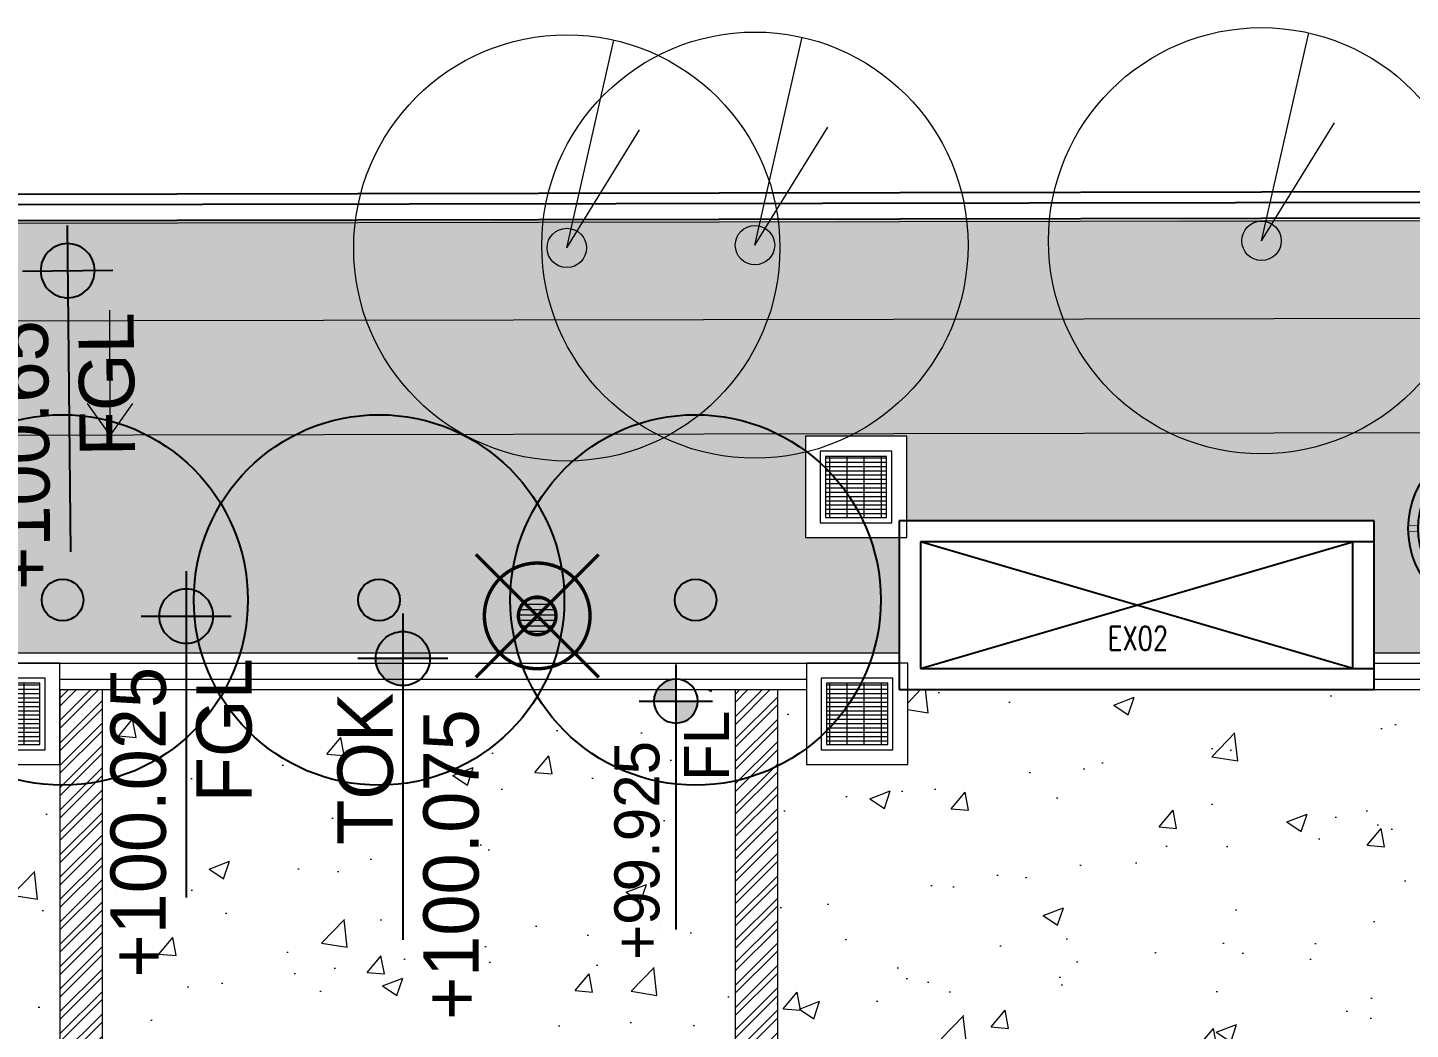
# Model space of a CAD drawing. Header units: millimetres. Extents: x 7964926 to 16080295, y -6277184 to -2986664.
# Drawn here: x 8062470 to 8075576, y -3085280 to -3075784 of the extents above; entities that cross this region are included whole.
import ezdxf

# ---------------------------------------------------------------- set-up
doc = ezdxf.new("R2010")
doc.units = ezdxf.units.MM
doc.header["$LTSCALE"] = 2000
doc.header["$MEASUREMENT"] = 0
for name, pattern in [('1', [0, 0, 0]), ('DASHDOT', [1, 0.5, -0.25, 0, -0.25]), ('HIDDEN', [0.375, 0.25, -0.125])]:
    doc.linetypes.add(name, pattern=pattern)
for name, color, linetype in [('a-cutout', 8, 'Continuous'), ('a-ele 1', 8, 'Continuous'), ('a-text m', 8, 'Continuous'), ('a-wall', 8, 'Continuous'), ('L - proposed trees', 74, 'Continuous'), ('L-FL', 7, 'Continuous'), ('PS$RCP', 8, 'DASHDOT')]:
    doc.layers.add(name, color=color, linetype=linetype)
for name, color, linetype, lineweight in [('L - paving', 9, 'Continuous', 5), ('L- existing trees', 76, 'Continuous', 18), ('L-CHAMBERS', 50, 'Continuous', 5), ('L-compound wall', 7, 'Continuous', 20), ('L-ELE 4', 27, 'Continuous', 9), ('L-HATCH-1', 9, 'Continuous', 5), ('L-kerb', 24, 'Continuous', 13), ('L-LAWN HATCH', 96, 'Continuous', 5), ('L-lights', 213, 'Continuous', 0), ('L-Paver 400x400', 250, '1', 13)]:
    doc.layers.add(name, color=color, linetype=linetype, lineweight=lineweight)
doc.styles.add('a-100 txt m', font='romans.shx', dxfattribs={"width": 0.75, "height": 300})
doc.styles.add('Arial narrow', font='ARIALN.TTF')
doc.styles.add('Century Gothic', font='GOTHIC.TTF')
doc.styles.get("Standard").update_dxf_attribs({"font": 'romans.shx', "width": 0.75})
doc.dimstyles.new('150MM TEXT', dxfattribs={"dimtxt": 350, "dimasz": 200, "dimexe": 0, "dimexo": 0, "dimgap": 0, "dimtad": 0, "dimdec": 0, "dimdsep": 46, "dimtxsty": 'Arial narrow', "dimblk": 'ARCHTICK', "dimcen": 100, "dimclrd": 256, "dimclre": 8, "dimclrt": 6, "dimadec": 0, "dimazin": 0, "dimtfac": 1, "dimtdec": 0, "dimtofl": 0, "dimtmove": 1, "dimatfit": 3, "dimfxl": 375, "dimlwd": -1, "dimlwe": 9, "dimarcsym": 0})
pattern_1 = [(90, (0, 0), (-212.1320343, 212.1320343), [56.25, -368.0140689]), (45, (0, 0), (-212.1320343559643, 212.1320343559643), [56.25, -243.75]), (135, (0, 0), (-212.1320343559643, -212.1320343559642), [56.25, -243.75])]
pattern_2 = [(49.99999999999999, (0, 0), (1972.465502152072, -172.5683712021365), [206.25, -2268.75]), (355, (0, 0), (-381.56616743575, 2068.528367675033), [165, -1815]), (100.45144446, (164.37212275, -14.380696), (1590.899328499558, 1895.959975163731), [175.285528, -1928.140808]), (46.18420000000002, (0, 550), (2934.913659346824, -455.1780221809605), [309.3749999999999, -3403.125]), (96.63563549, (244.57604875, 512.06840575), (2570.320350604128, 2678.826152130014), [262.9284405, -2892.21284]), (351.1841639899999, (0, 550), (2570.320348900626, 2678.826150742473), [247.5, -2722.50000275]), (21, (275, 412.5), (1641.49439332577, -1107.201949329682), [206.25, -2268.75]), (326.0000000000001, (275, 412.5), (669.1171627843497, 1994.162623878846), [165, -1815]), (71.45144474, (411.7911985, 320.2331715), (2310.61153600742, 886.9606702174731), [175.2855225, -1928.140808]), (37.50000000000001, (0, 0), (33.43960212254934, 915.4580980361065), [0, -1793, 0, -1842.5, 0, -1821.875]), (7.499999999999999, (0, 0), (723.4412279659086, 1084.632207676491), [0, -1050.5, 0, -1751.75, 0, -694.375]), (327.5, (-613.25, 0), (1468.011699474125, -62.02589726954433), [0, -687.5, 0, -2145, 0, -2846.25]), (317.5, (-888.25, 0), (1603.761965691562, 275.2887014138738), [0, -893.75, 0, -1424.5, 0, -2021.25])]
pattern_3 = [(45, (0, 0), (-106.0660171779821, 106.0660171779821), []), (45, (0, 75), (-106.0660171779821, 106.0660171779821), [])]

# ---------------------------------------------------------------- blocks, each defined once
blk = doc.blocks.new('tree14 pp')
at = {"layer": 'L - proposed trees', "ltscale": 2000}
for radius in [1275.302534825622, 143.4666385081149]:
    blk.add_circle((-1172.818588513415, 1330.713593520573), radius, dxfattribs=at)
blk = doc.blocks.new('ertrt')
at = {"layer": 'L- existing trees', "color": 76, "lineweight": 5, "ltscale": 100}
for q in [(0.06719780142966947, 0.2962237633664886), (0.1037855794874414, 0.168169773592127)]:
    blk.add_line((1.77635683940025e-15, 8.881784197001252e-16), q, dxfattribs=at)
blk.add_circle((1.77635683940025e-15, 8.881784197001252e-16), 0.3037500000000001, dxfattribs=at)
at = {"layer": 'L- existing trees', "color": 42, "lineweight": 5, "ltscale": 100}
blk.add_circle((1.77635683940025e-15, 8.881784197001252e-16), 0.02806585742770773, dxfattribs=at)
blk = doc.blocks.new('cb 1')
at = {"layer": 'L-Paver 400x400', "true_color": 0x636466}
h = blk.add_hatch(dxfattribs=at)
h.set_pattern_fill('GRATE', color=251, scale=1300)
h.set_pattern_definition([(0, (0, 0), (0, 40.625), []), (90, (0, 0), (-162.5, 9.950255243072245e-15), [])])
h.paths.add_polyline_path([(8080577.548487278, -3139539.649760513), (8079997.548487278, -3139539.649760513), (8079997.548487278, -3140119.649760513), (8080577.548487278, -3140119.649760513)])
at = {"layer": 'L-CHAMBERS', "color": 8}
blk.add_lwpolyline([(8079807.548487278, -3140309.649760513), (8080767.548487278, -3140309.649760513), (8080767.548487278, -3139349.649760513), (8079807.548487278, -3139349.649760513)], close=True, dxfattribs=at)
at = {"layer": 'L-CHAMBERS', "color": 37}
for points in [[(8079947.548487278, -3140169.649760513), (8080627.548487278, -3140169.649760513), (8080627.548487278, -3139489.649760513), (8079947.548487278, -3139489.649760513)], [(8079997.548487278, -3140119.649760513), (8080577.548487278, -3140119.649760513), (8080577.548487278, -3139539.649760513), (8079997.548487278, -3139539.649760513)]]:
    blk.add_lwpolyline(points, close=True, dxfattribs=at)
blk = doc.blocks.new('finish lvl')
h = blk.add_hatch(color=256)
edge = h.paths.add_edge_path()
edge.add_ellipse((0.03779312691722225, 0.003030802937928456), major_axis=(-0.030468540123942, 0.030468540123942), ratio=0.9999999999984531, start_angle=-45.0000000000443, end_angle=45.00000000010281)
edge.add_line((-0.005295895751714852, 0.003030802937701083), (0.03779312691722236, 0.003030802937701083))
edge.add_line((0.03779312691722225, 0.003030802937928456), (0.03779312691722225, 0.04611982560686556))
edge = h.paths.add_edge_path()
edge.add_ellipse((0.03779312691722225, 0.003030802937928456), major_axis=(-0.030468540123909, 0.030468540123909), ratio=0.9999999999995983, start_angle=134.9999999999885, end_angle=224.999999999953)
edge.add_line((0.0808821495866141, 0.003030802938383204), (0.03779312691767689, 0.003030802938383204))
edge.add_line((0.03779312691722225, 0.003030802937928456), (0.03779312691722225, -0.04005821973088135))
for p, q in [((0.03779312691676751, 0.07484584072017242), (0.03779312691722225, -0.06878423484386076)), ((-0.03402191086343009, 0.00303080293815583), (0.4857257542894331, 0.003030802937473709))]:
    blk.add_line(p, q)
blk.add_ellipse((0.037793126917677, 0.00303080293815583), major_axis=(-0.030468540123953, 0.030468540123953), ratio=0.9999999999978331, start_param=1.570796326794534, end_param=7.85398163397412)
at = {"layer": 'L-FL'}
for tag, p in [('%%P0.00', (0.1256311287966128, 0.03566715156830469)), ('FIN.LVL.', (0.1074625354408454, -0.1030079454646966))]:
    blk.add_attdef(tag, p, '', height=0.08000000000000004, dxfattribs=at)
blk = doc.blocks.new('_ArchTick')
at = {"color": 0, "linetype": 'ByBlock', "const_width": 0.15}
blk.add_lwpolyline([(-0.5, -0.5), (0.5, 0.5)], dxfattribs=at)
blk = doc.blocks.new('A$C3B983C50')
at = {"layer": 'PS$RCP', "linetype": 'ByBlock', "const_width": 5}
for points in [[(-447.8557621135325, 715.7089344431206), (-400.9807621135325, 634.5190528383293)], [(-395.8942378864661, 745.7089344431205), (-349.0192378864662, 664.5190528383292)], [(395.8942378864674, 745.7089344431199), (349.0192378864673, 664.5190528383288)], [(447.8557621135336, 715.7089344431198), (400.9807621135336, 634.5190528383287)], [(-843.75, 30.0000000000001), (-750, 30.0000000000001)], [(843.75, 29.99999999999979), (750, 29.99999999999979)], [(-843.75, -29.9999999999999), (-750, -29.9999999999999)], [(843.75, -30.00000000000021), (750, -30.00000000000021)], [(-447.8557621135334, -715.70893444312), (-400.9807621135333, -634.519052838329)], [(447.8557621135329, -715.7089344431203), (400.9807621135329, -634.519052838329)], [(-395.8942378864671, -745.70893444312), (-349.019237886467, -664.519052838329)], [(395.8942378864666, -745.7089344431201), (349.0192378864666, -664.519052838329)]]:
    blk.add_lwpolyline(points, dxfattribs=at)
at = {"layer": 'PS$RCP', "color": 47, "linetype": 'ByBlock'}
blk.add_lwpolyline([(-299.9999999776483, -300.0000001089647), (299.9999999701977, -300.0000001080334), (299.9999999776483, 299.9999998789281), (-299.9999999701977, 299.9999998761341)], close=True, dxfattribs=at)
blk.add_lwpolyline([(-299.9999999701977, 299.9999998761341), (-167.1100230556912, -169.3367608031259), (299.9999999701977, -300.0000001080334)], dxfattribs=at)
at = {"layer": 'PS$RCP', "linetype": 'Continuous'}
for radius in [843.75, 750]:
    blk.add_circle((0, 0), radius, dxfattribs=at)
at = {"layer": 'PS$RCP', "color": 47, "linetype": 'ByBlock'}
for radius in [105, 100]:
    blk.add_circle((0, 0), radius, dxfattribs=at)
blk = doc.blocks.new('PL')
at = {"layer": 'L-lights'}
h = blk.add_hatch(dxfattribs=at)
h.set_pattern_fill('ANSI31', color=256, scale=32.5, style=0)
h.set_pattern_definition([(45, (5.943405767538934e-11, 1.438422714272747e-11), (-72.96458098368686, 72.96458098368687), [])])
edge = h.paths.add_edge_path()
edge.add_arc((-1.980708930204855e-10, -4.792233276873503e-11), 358.6952379030135, 89.65216382012761, 276.0669623147895)
edge.add_arc((-2.005542398819671e-10, -4.804645570288812e-11), 358.6952379030137, 276.0669623147899, 449.6521638201272)
at = {"layer": 'L-lights', "const_width": 65}
for points in [[(1.270153404675511e-09, -1658.684768646848), (1.270153404675511e-09, 1658.684768646877)], [(1658.676649893507, -2.17758473526645), (-1658.692887400218, -2.17758473526645)]]:
    blk.add_lwpolyline(points, dxfattribs=at)
for points in [[(6.123636782694438, 1008.676649893462, 1.057607136263516), (106.6097079497425, -1003.045588763812, 0.9455306849885294)], [(2.177584735642948, 358.6886279476718, 1.057607136266735), (37.91075155247358, -356.686204682835, 0.945530684985646)]]:
    blk.add_lwpolyline(points, format="xyb", close=True, dxfattribs=at)

msp = doc.modelspace()

# ---------------------------------------------------------------- hatches: boundary and pattern name
at = {"layer": 'L - paving'}
h = msp.add_hatch(dxfattribs=at)
h.set_pattern_fill('AR-CONC', color=252, scale=275)
h.set_pattern_definition(pattern_2)
edge = h.paths.add_edge_path()
edge.add_line((8061816.057637577, -3082769.965250115), (8061816.057637578, -3082059.965250114))
edge.add_line((8061816.057637578, -3082059.965250114), (8056776.190326476, -3082059.965250115))
edge.add_line((8056776.190326476, -3082059.965250115), (8056776.190326476, -3090634.96646662))
edge.add_line((8056776.190326476, -3090634.96646662), (8062427.634474737, -3090634.96646662))
edge.add_arc((8064136.253626553, -3092459.965259686), 2500.000000129393, 122.95808254948409, 133.1136464216617, ccw=False)
edge.add_line((8062776.190326476, -3090362.293259484), (8062776.190326476, -3082059.965250115))
edge.add_line((8062776.190326476, -3082059.965250115), (8062776.057637579, -3082059.965250115))
edge.add_line((8062776.057637579, -3082059.965250115), (8062776.057637576, -3082769.965250115))
edge.add_line((8062776.057637576, -3082769.965250115), (8061816.057637577, -3082769.965250115))
h = msp.add_hatch(dxfattribs=at)
h.set_pattern_fill('AR-CONC', color=252, scale=275)
h.set_pattern_definition(pattern_2)
edge = h.paths.add_edge_path()
edge.add_line((8064136.253626503, -3089959.965259583), (8069176.190326476, -3089959.965259583))
edge.add_line((8069176.190326476, -3089959.965259583), (8069176.190326476, -3082059.965250115))
edge.add_line((8069176.190326476, -3082059.965250115), (8069176.057637572, -3082059.965250115))
edge.add_line((8069176.057637572, -3082059.965250115), (8069176.057637573, -3082059.965250114))
edge.add_line((8069176.057637573, -3082059.965250114), (8068216.057637573, -3082059.965250114))
edge.add_line((8068216.057637573, -3082059.965250114), (8063176.190326476, -3082059.965250115))
edge.add_line((8063176.190326476, -3082059.965250115), (8063176.190326476, -3090151.658854446))
edge.add_arc((8064136.253626471, -3092459.965259577), 2499.999999993334, 89.99999999927428, 112.58324425868321, ccw=False)
h = msp.add_hatch(dxfattribs=at)
h.set_pattern_fill('AR-CONC', color=252, scale=275)
h.set_pattern_definition(pattern_2)
h.paths.add_polyline_path([(8070811.859917168, -3082059.965250114), (8070811.859917167, -3082769.965250115), (8069851.859917167, -3082769.965250115), (8069851.859917168, -3082059.965250115), (8069576.190326474, -3082059.965250115), (8069576.190326474, -3089959.965259583), (8075576.190326475, -3089959.965259583), (8075576.190326475, -3082059.965250115), (8075576.05763757, -3082059.965250115)])
at = {"layer": 'L-HATCH-1'}
h = msp.add_hatch(dxfattribs=at)
h.set_pattern_fill('STEEL', color=26, scale=1200)
h.set_pattern_definition(pattern_3)
edge = h.paths.add_edge_path()
edge.add_arc((8064136.253626477, -3092459.965259593), 2500.000000010746, 112.5832442585866, 122.9580825491356)
edge.add_line((8062776.190326477, -3090362.293259483), (8062776.190326476, -3082059.965250114))
edge.add_line((8062776.190326476, -3082059.965250114), (8063176.190326478, -3082059.965250114))
edge.add_line((8063176.190326478, -3082059.965250114), (8063176.190326478, -3090151.658854445))
h = msp.add_hatch(dxfattribs=at)
h.set_pattern_fill('STEEL', color=26, scale=1200)
h.set_pattern_definition(pattern_3)
h.paths.add_polyline_path([(8069176.190326476, -3089959.965259584), (8069576.190326479, -3089959.965259583), (8069576.190326478, -3082059.965250114), (8069176.190326476, -3082059.965250114)])
at = {"layer": 'L-LAWN HATCH'}
h = msp.add_hatch(dxfattribs=at)
h.set_pattern_fill('GRASS', color=256, scale=300)
h.set_pattern_definition(pattern_1)
h.paths.add_polyline_path([(8023836.266968619, -3078632.394238943), (8086892.232746023, -3078521.266226956), (8086892.232746023, -3077596.228386074), (8023836.018267598, -3077657.393877757)])
h = msp.add_hatch(dxfattribs=at)
h.set_pattern_fill('GRASS', color=256, scale=250)
h.set_pattern_definition([(90, (-9.313225746154785e-10, 101.0593296098523), (-176.77669525, 176.77669525), [46.875, -306.6783907499999]), (45, (-9.313225746154785e-10, 101.0593296098523), (-176.7766952966369, 176.7766952966369), [46.875, -203.125]), (135, (-9.313225746154785e-10, 101.0593296098523), (-176.7766952966369, -176.7766952966369), [46.875, -203.125])])
h.paths.add_polyline_path([(8023838.179138297, -3079717.392553968), (8086903.015400528, -3079641.651666423), (8086919.099973368, -3078522.20233643), (8023836.266968619, -3078632.394238943)])
h = msp.add_hatch(dxfattribs=at)
h.set_pattern_fill('GRASS', color=256, scale=300)
h.set_pattern_definition(pattern_1)
h.paths.add_polyline_path([(8070802.115992428, -3079658.225630755), (8070802.115992427, -3080459.96270037), (8075231.992606075, -3080459.96270037), (8075231.992606074, -3081709.965250115), (8088673.884503366, -3081709.965250115), (8088673.884503366, -3080559.965179924), (8086190.790704894, -3080574.857942481), (8086191.184097411, -3079607.503419814), (8023839.463245292, -3079717.390290895), (8023836.132914577, -3080459.965250116), (8028136.254767038, -3080459.965250116), (8028136.254767038, -3081709.965250115), (8070731.992606069, -3081709.965250114), (8070731.99260607, -3080618.225630755), (8069842.115992427, -3080618.225630755), (8069842.115992427, -3079658.225630755)])

# ---------------------------------------------------------------- linework, layer by layer
at = {"layer": 'a-cutout', "linetype": 'HIDDEN', "ltscale": 2000}
for p, q in [((8075031.992606068, -3081859.962741648), (8070931.992606075, -3080659.962741644)), ((8070931.992606075, -3081859.962741648), (8075031.992606068, -3080659.962741644)), ((8075031.992606068, -3081859.962700371), (8070931.992606075, -3080659.962700368)), ((8070931.992606075, -3081859.962700371), (8075031.992606068, -3080659.962700368))]:
    msp.add_line(p, q, dxfattribs=at)
at = {"layer": 'a-ele 1'}
for p, q in [((8075031.992606068, -3081859.962741648), (8075031.992606068, -3080659.962741644)), ((8075031.992606068, -3081859.962700371), (8075031.992606068, -3080659.962700368)), ((8075231.992606074, -3081859.962741648), (8075231.992606074, -3080659.962741642)), ((8075231.992606074, -3081859.962700371), (8075231.992606074, -3080659.962700366))]:
    msp.add_line(p, q, dxfattribs=at)
at = {"layer": 'a-wall'}
for p, q in [((8075231.992606074, -3080459.962741648), (8070731.992606068, -3080459.962741648)), ((8070731.992606068, -3080459.962741648), (8070731.992606068, -3082059.962741646)), ((8075231.992606074, -3080459.96270037), (8070731.992606068, -3080459.96270037)), ((8070731.992606068, -3080459.96270037), (8070731.992606068, -3082059.962700369)), ((8075231.992606074, -3080659.962741644), (8075231.992606074, -3080459.962741648)), ((8075231.992606074, -3080659.962700368), (8075231.992606074, -3080459.96270037)), ((8075231.992606074, -3080659.962741644), (8070931.992606075, -3080659.962741644)), ((8070931.992606075, -3080659.962741644), (8070931.992606075, -3081859.962741648)), ((8075231.992606074, -3080659.962700368), (8070931.992606075, -3080659.962700368)), ((8070931.992606075, -3080659.962700368), (8070931.992606075, -3081859.962700371)), ((8070931.992606075, -3081859.962741648), (8075231.992606074, -3081859.962741648)), ((8070931.992606075, -3081859.962700371), (8075231.992606074, -3081859.962700371)), ((8075231.992606074, -3082059.962741646), (8075231.992606074, -3081859.962741646)), ((8075231.992606074, -3082059.962700369), (8075231.992606074, -3081859.962700369)), ((8070731.992606068, -3082059.962741646), (8075231.992606074, -3082059.962741646)), ((8070731.992606068, -3082059.962700369), (8075231.992606074, -3082059.962700369))]:
    msp.add_line(p, q, dxfattribs=at)
at = {"layer": 'L-compound wall', "color": 7, "lineweight": 25}
msp.add_line((8175894.173612098, -3077264.37366557), (7980951.335808288, -3077607.935289741), dxfattribs=at)
at = {"layer": 'L-compound wall', "lineweight": 25}
msp.add_lwpolyline([(8175893.586245873, -3077164.374301981), (7980862.945159239, -3077508.090668121), (7978305.124828079, -3097896.607832287), (7976331.01029449, -3114636.526972916), (7971810.414036102, -3151672.070342278), (7992932.742771153, -3151954.453417468), (8024764.788228069, -3151685.265464583), (8063758.699941444, -3151406.280851228), (8108734.296880024, -3151866.177734863), (8174286.973501227, -3153236.992930519), (8175095.256693388, -3114965.032729664), (8270296.784206889, -3115122.376169953), (8270280.009804663, -3116338.856435483), (8274728.881882717, -3116451.333088821), (8275279.372631292, -3076529.724445269), (8270829.795642485, -3076468.367926075)], close=True, dxfattribs=at)
for points in [[(8270829.928331669, -3076468.36793568), (8270829.928331386, -3076468.367935676), (8175893.718934774, -3077164.374311582), (7980863.07784814, -3077508.090677722), (7978305.25751698, -3097896.607841888), (7976331.142983392, -3114636.526982518), (7971810.546725001, -3151672.070351879), (7992932.875460055, -3151954.45342707), (8024764.920916971, -3151685.265474184), (8063758.832630344, -3151406.280860829), (8108734.429568924, -3151866.177744464), (8174287.106190126, -3153236.992940121), (8175095.389382288, -3114965.032739266), (8270296.916895788, -3115122.376179554), (8270280.142493565, -3116338.856445082)], [(8175894.925238416, -3077414.372573871), (7981058.521210873, -3077757.746622231), (7978568.982863449, -3097601.984588814), (7978444.955071006, -3097586.424810406)]]:
    msp.add_lwpolyline(points, dxfattribs=at)
at = {"layer": 'L-compound wall'}
msp.add_lwpolyline([(8175894.969297625, -3077439.372535047), (7981080.585700911, -3077782.707775236), (7978593.788421935, -3097605.096544496)], dxfattribs=at)
at = {"layer": 'L-ELE 4'}
for p, q in [((8062776.190326478, -3084309.965291396), (8062776.190326479, -3090362.293259482)), ((8063176.190326478, -3084309.965291396), (8063176.190326478, -3090151.658854445)), ((8069176.190326478, -3084320.965291396), (8069176.190326478, -3089959.965291691)), ((8069576.190326478, -3084320.965291396), (8069576.190326478, -3089959.965291691))]:
    msp.add_line(p, q, dxfattribs=at)
for points in [[(8062776.190326478, -3082059.965250115), (8062776.190326478, -3084309.965291396)], [(8063176.190326478, -3082059.965250115), (8063176.190326478, -3084309.965291396)], [(8069176.190326478, -3082059.965250115), (8069176.190326478, -3084320.965291396)], [(8069576.190326478, -3082059.965250115), (8069576.190326478, -3084320.965291396)]]:
    msp.add_lwpolyline(points, dxfattribs=at)
at = {"layer": 'L-kerb'}
for p, q in [((8028136.25476704, -3081709.965250115), (8070731.992606068, -3081709.965250115)), ((8028136.254767042, -3081709.965250115), (8070731.992606068, -3081709.965250115)), ((8075231.992606074, -3081709.965250115), (8088673.884503366, -3081709.965250114)), ((8075231.992606074, -3081709.965250115), (8088673.884503366, -3081709.965250114)), ((8051653.461128458, -3081809.965250115), (8070731.99260607, -3081809.965250115)), ((8075231.992606074, -3081809.965250115), (8090376.057637578, -3081809.965250115)), ((8062776.057637576, -3081959.965250115), (8069851.859917168, -3081959.965250115)), ((8075231.992606074, -3081959.965250115), (8090376.057637578, -3081959.965250115))]:
    msp.add_line(p, q, dxfattribs=at)
at = {"layer": 'L-kerb', "color": 252}
for p, q in [((8062776.057637576, -3082059.965250115), (8069851.859917167, -3082059.965250115)), ((8070811.859917167, -3082059.965250115), (8075976.190326476, -3082059.965250115))]:
    msp.add_line(p, q, dxfattribs=at)
at = {"layer": 'L-LAWN HATCH'}
for points in [[(8086892.232746023, -3078521.266226956), (8023836.266968619, -3078632.394238943)], [(8086892.232746023, -3079606.267911933), (8023838.179138297, -3079717.392553968)]]:
    msp.add_lwpolyline(points, dxfattribs=at)

# ---------------------------------------------------------------- block references
at = {"layer": 'L - proposed trees', "color": 1, "xscale": 1.377, "yscale": 1.377, "zscale": 1.377}
for p in [(8064415.72652369, -3083042.357909674), (8067415.72652369, -3083042.357909674), (8070415.72652369, -3083042.357909674)]:
    msp.add_blockref('tree14 pp', p, dxfattribs=at)
at = {"layer": 'L- existing trees', "color": 76, "xscale": 6650.731877566092, "yscale": 6650.731877566092, "zscale": 6650.731877566092}
for p in [(8069363.962820616, -3077846.147991981), (8074165.661960922, -3077804.454276207), (8067580.232224323, -3077872.946496562)]:
    msp.add_blockref('ertrt', p, dxfattribs=at)
at = {"layer": 'L-CHAMBERS', "color": 8}
for p in [(-9965.43249485083, 59691.4241297585), (-17991.49084970169, 57539.68451039819), (-9955.688570111059, 57539.68451039819)]:
    msp.add_blockref('cb 1', p, dxfattribs=at)
at = {"layer": 'L-FL', "ltscale": 0.5}
ref = msp.add_blockref('finish lvl', (8062864.661657766, -3077863.353606515), dxfattribs=dict(at, xscale=-5952.800664948498, yscale=5952.800664948498, zscale=5952.800664948498, rotation=90.60591137104994))
ref.add_attrib('FIN.LVL.', 'FGL', (8063487.876801583, -3079846.05747609, 2.287452994375545e-06), dxfattribs={"ltscale": 0.5, "height": 524.745131854621, "rotation": 90.6059113983538, "style": 'Century Gothic'})
ref.add_attrib('%%P0.00', '+100.65', (8062687.646378467, -3081112.299680625), dxfattribs={"ltscale": 0.5, "height": 524.745131854621, "rotation": 90.6059113983538, "style": 'Century Gothic'})
ref = msp.add_blockref('finish lvl', (8063990.543066448, -3081138.525109744), dxfattribs=dict(at, xscale=-5952.800664948501, yscale=5952.800664948497, zscale=5952.800664948497, rotation=89.99978946328058))
ref.add_attrib('FIN.LVL.', 'FGL', (8064592.749056159, -3083127.710796379, 2.287452994375545e-06), dxfattribs={"ltscale": 0.5, "height": 524.745131854621, "rotation": 89.99978949143535, "style": 'Century Gothic'})
ref.add_attrib('%%P0.00', '+100.025', (8063779.166820323, -3084790.301734953), dxfattribs={"ltscale": 0.5, "height": 524.745131854621, "rotation": 89.99978949143535, "style": 'Century Gothic'})
ref = msp.add_blockref('finish lvl', (8066008.457407571, -3081540.525115255), dxfattribs=dict(at, xscale=5952.800664948498, yscale=5952.800664948498, zscale=5952.800664948498, rotation=270.0002105369682))
ref.add_attrib('FIN.LVL.', 'TOK', (8065930.996555006, -3083531.492508462, 2.287452994375545e-06), dxfattribs={"ltscale": 0.5, "height": 524.745131854621, "rotation": 90.00021044453162, "style": 'Century Gothic'})
ref.add_attrib('%%P0.00', '+100.075', (8066744.578782717, -3085192.299812999), dxfattribs={"ltscale": 0.5, "height": 524.745131854621, "rotation": 90.00021044453162, "style": 'Century Gothic'})
ref = msp.add_blockref('finish lvl', (8068629.15637842, -3081985.254770808), dxfattribs=dict(at, xscale=-4835.363999980464, yscale=4835.363999980464, zscale=4835.363999980464, rotation=89.99957892687979))
ref.add_attrib('FIN.LVL.', ' FL', (8069118.316459354, -3083083.522537585, 1.858061185515393e-06), dxfattribs={"ltscale": 0.5, "height": 426.2420098618888, "rotation": 89.999578876149, "style": 'Century Gothic'})
ref.add_attrib('%%P0.00', '+99.925', (8068457.450376831, -3084622.651916624), dxfattribs={"ltscale": 0.5, "height": 426.2420098618888, "rotation": 89.999578876149, "style": 'Century Gothic'})
at = {"layer": 'L-lights', "color": 6, "xscale": 0.497007000161001, "yscale": 0.497007000161001, "zscale": 0.497007000161001, "rotation": 135.0000000000014}
msp.add_blockref('PL', (8067299.854501285, -3081360.730534006, -4.055608678432595e-05), dxfattribs=at)
at = {"layer": 'PS$RCP', "color": 7}
msp.add_blockref('A$C3B983C50', (8076399.909807186, -3080532.61369946), dxfattribs=at)

# ---------------------------------------------------------------- texts
at = {"layer": 'a-text m', "insert": (8072709.282843757, -3081686.400021163), "char_height": 225, "width": 10769.15083912155, "attachment_point": 7, "style": 'a-100 txt m'}
msp.add_mtext('\\pxql;EX02', dxfattribs=at)

# ---------------------------------------------------------------- leaders
at = {"layer": 'L-ELE 4', "color": 2}
msp.add_leader([(8063251.153494579, -3079647.932266861), (8063249.065775135, -3078463.323962376)], dimstyle='150MM TEXT', override={"dimasz": 300, "dimgap": 0, "dimtad": 0, "dimclrd": 4, "dimldrblk": 'Open90'}, dxfattribs=at)

doc.saveas('drawing.dxf')
